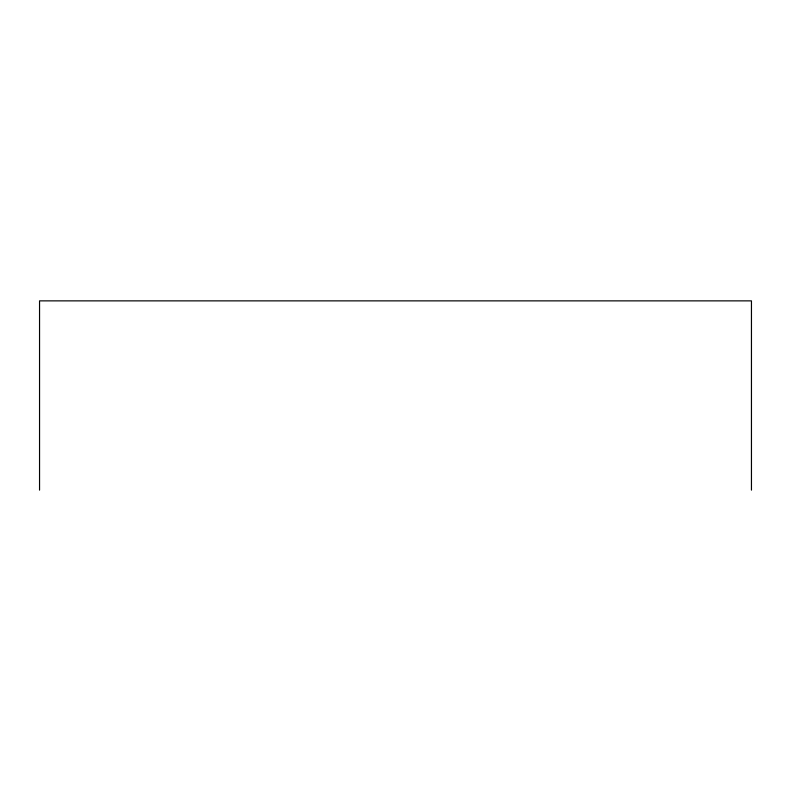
<?xml version="1.0" encoding="UTF-8"?>
<svg xmlns="http://www.w3.org/2000/svg" width="791" height="791" viewBox="0 0 791 791"><rect width="100%" height="100%" fill="white"/><g stroke="black" fill="none" stroke-linecap="round" stroke-linejoin="round"><path stroke-width="1.19" d="M751.45 490.133L751.45 300.867L39.55 300.867L39.55 490.133"/></g></svg>
